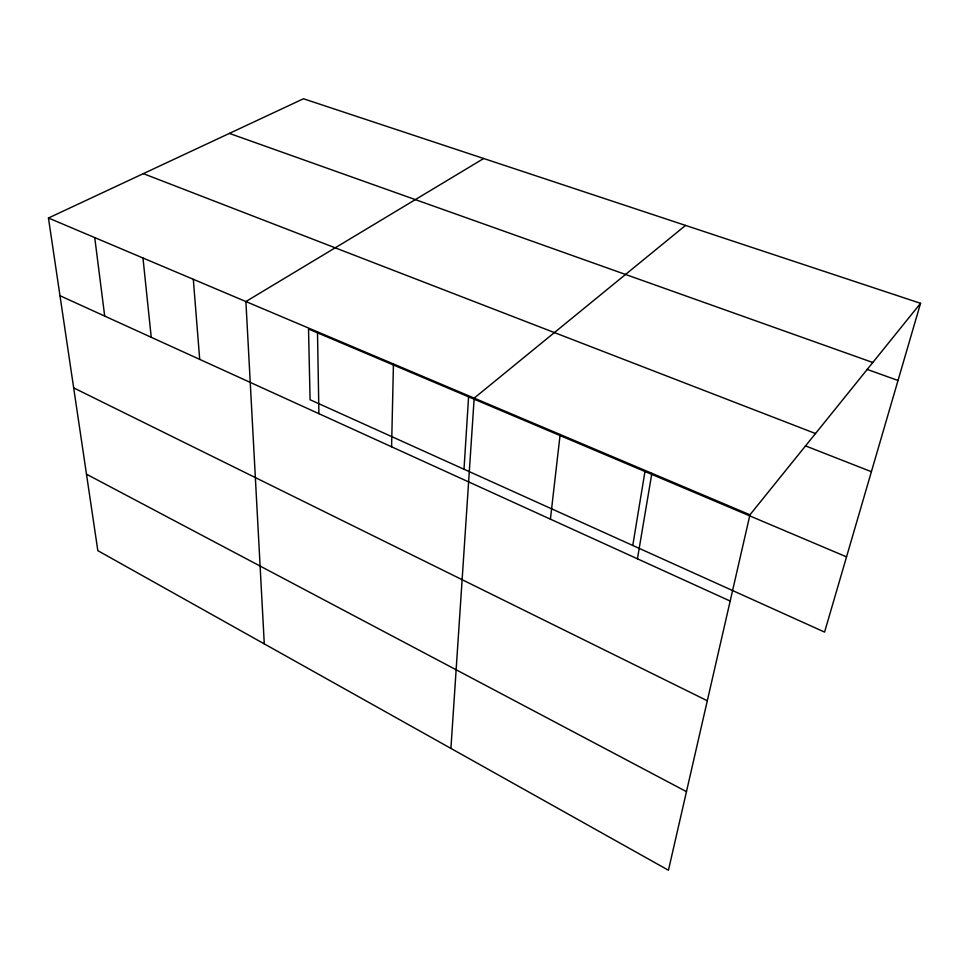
<?xml version="1.0" encoding="UTF-8"?>
<svg xmlns="http://www.w3.org/2000/svg" width="969" height="969" viewBox="0 0 969 969"><rect width="100%" height="100%" fill="white"/><g stroke="black" fill="none" stroke-linecap="round" stroke-linejoin="round"><path stroke-width="1.45" d="M391.585 446.794L393.45 363.969M464.006 469.238L468.584 396.83M450.912 748.407L474.18 398.126L685.555 225.414M550.416 519.154L560.143 434.487M632.769 545.462L644.966 471.515M637.432 558.798L651.871 473.296M920.55 303.309L749.958 514.793L668.44 870.235L97.833 550.658L48.45 218.013L303.467 98.765L920.55 303.309L824.583 632.091L310.08 399.737L308.53 329.048L846.543 556.872M483.688 158.504L245.896 301.541L264.283 643.876M229.399 133.407L872.803 362.503M867.085 369.371L898.021 380.478M143.339 173.645L815.51 433.531M805.445 445.861L871.397 471.709M48.45 218.013L749.958 514.793M59.981 295.715L730.178 601.059M73.668 387.879L707.309 700.757M86.483 474.192L686.464 791.649M94.732 237.599L104.7 316.088M142.976 258.008L151.237 337.285M193.315 279.302L199.699 359.378M317.493 331.834L318.91 413.69"/></g></svg>
